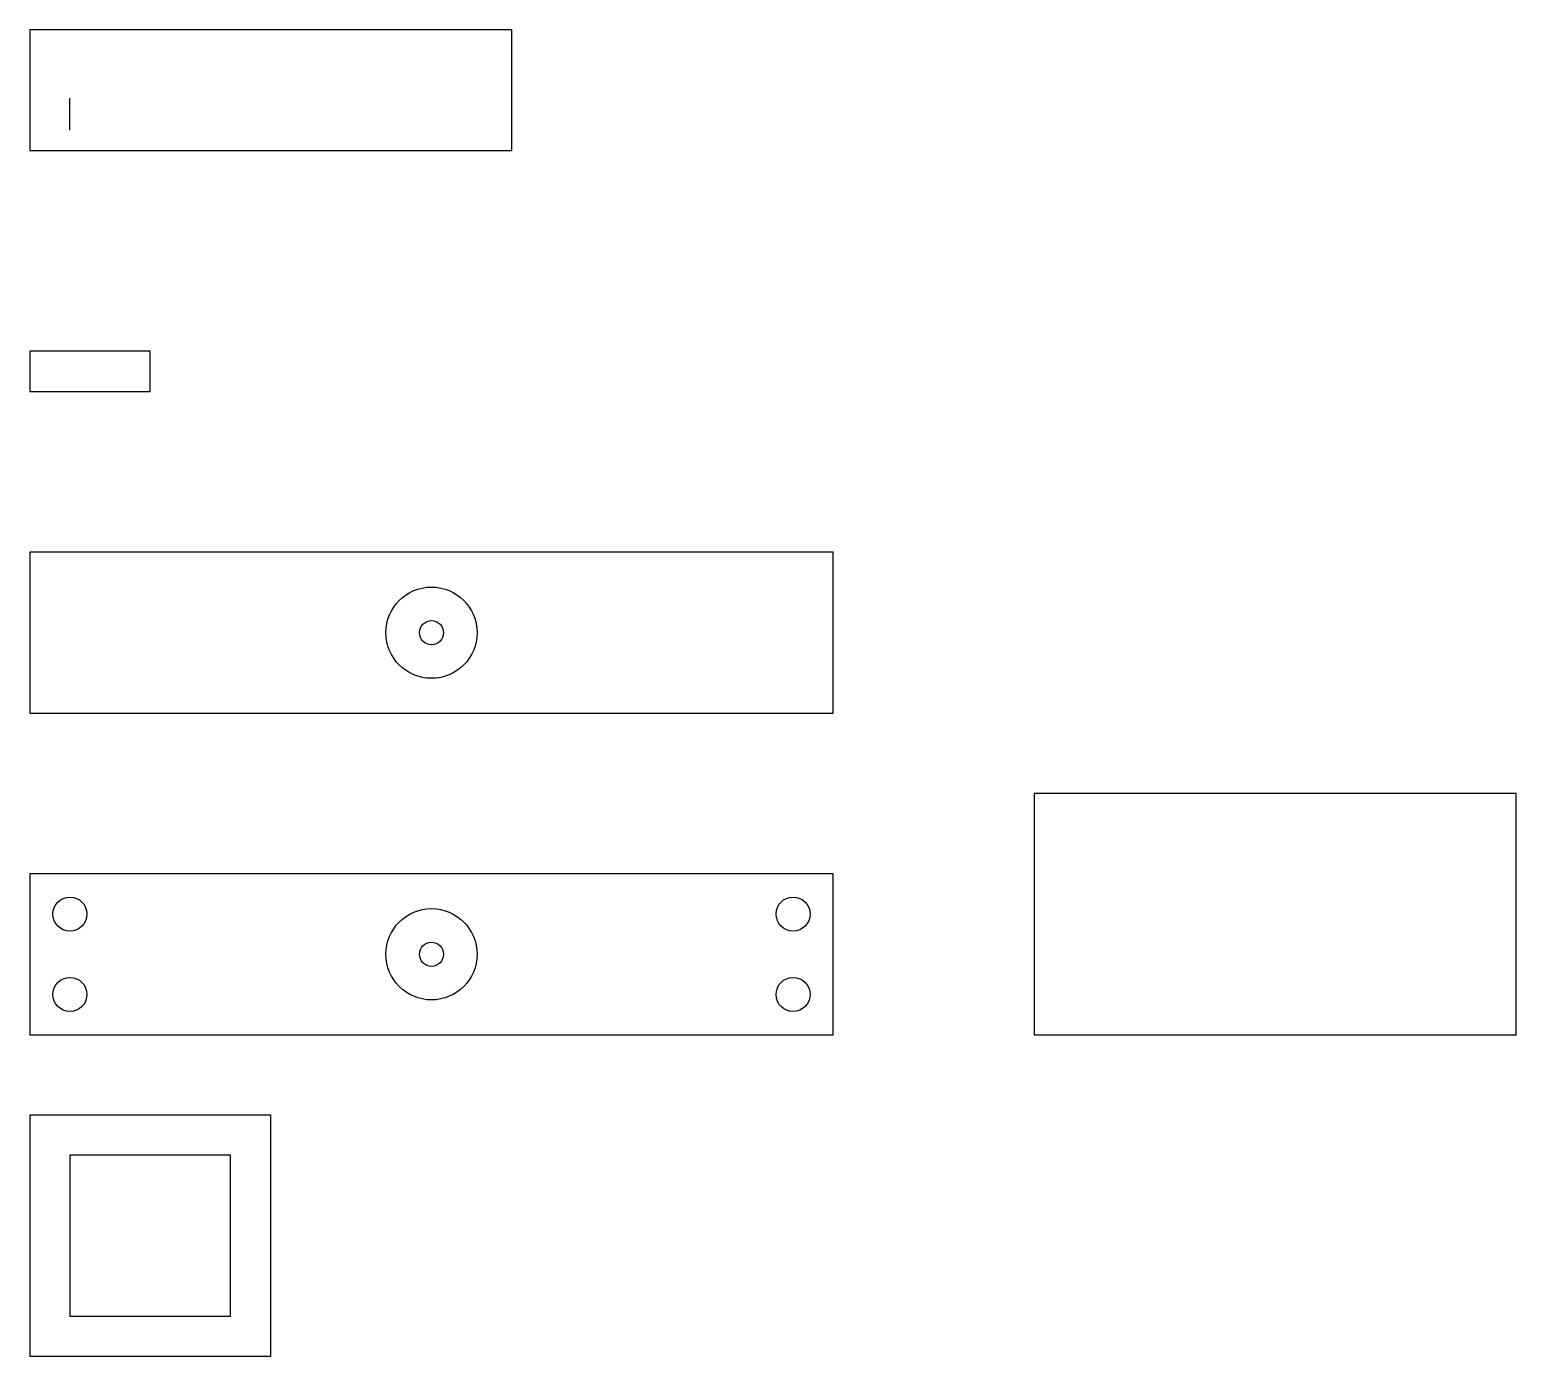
# Model space of a CAD drawing. Header units: metres. Extents: x 0 to 370, y -80 to 250.
import ezdxf

# ---------------------------------------------------------------- set-up
doc = ezdxf.new("R2010")
doc.units = ezdxf.units.M

msp = doc.modelspace()

# ---------------------------------------------------------------- linework, layer by layer
at = {"layer": 'CX'}
for p, q in [((30, 170), (0, 170)), ((0, 170), (0, 160)), ((30, 160), (30, 170)), ((0, 160), (30, 160))]:
    msp.add_line(p, q, dxfattribs=at)
at = {"layer": 'DK'}
for centre in [(100, 100), (100, 20)]:
    msp.add_circle(centre, 3, dxfattribs=at)
at = {"layer": 'DP'}
for p, q in [((60, -20), (0, -20)), ((0, -20), (0, -80)), ((60, -80), (60, -20)), ((50, -30), (10, -30)), ((10, -30), (10, -70)), ((50, -70), (50, -30)), ((10, -70), (50, -70)), ((0, -80), (60, -80))]:
    msp.add_line(p, q, dxfattribs=at)
at = {"layer": 'FLB'}
for p, q in [((200, 120), (0, 120)), ((0, 120), (0, 80)), ((200, 80), (200, 120)), ((0, 80), (200, 80)), ((200, 40), (0, 40)), ((0, 40), (0, 0)), ((200, 0), (200, 40)), ((0, 0), (200, 0))]:
    msp.add_line(p, q, dxfattribs=at)
at = {"layer": 'JRT'}
for p, q in [((120, 250), (0, 250)), ((0, 250), (0, 220)), ((120, 220), (120, 250)), ((0, 220), (120, 220))]:
    msp.add_line(p, q, dxfattribs=at)
at = {"layer": 'JRTFBX'}
for p, q in [((10, 225), (10, 233)), ((0, 220), (120, 220))]:
    msp.add_line(p, q, dxfattribs=at)
at = {"layer": 'JT'}
for p, q in [((370, 60), (250, 60)), ((250, 60), (250, 0)), ((370, 0), (370, 60)), ((250, 0), (370, 0))]:
    msp.add_line(p, q, dxfattribs=at)
at = {"layer": 'LD'}
msp.add_line((0, -30), (0, -31), dxfattribs=at)
at = {"layer": 'LS'}
for centre in [(10, 30), (190, 30), (10, 10), (190, 10)]:
    msp.add_circle(centre, 4.25, dxfattribs=at)
at = {"layer": 'RZ'}
for centre in [(100, 100), (100, 20)]:
    msp.add_circle(centre, 11.35, dxfattribs=at)

doc.saveas('drawing.dxf')
